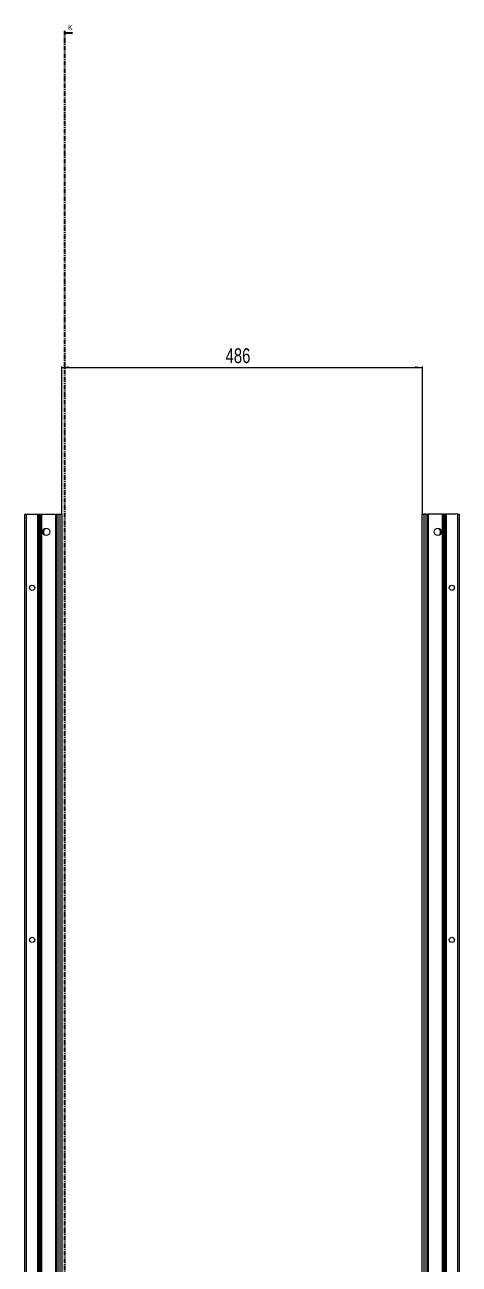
# Model space of a CAD drawing. Header units: millimetres. Extents: x -199 to 5573, y -1847 to 1507.
# Drawn here: x 2007 to 2593, y -165 to 1507 of the extents above; entities that cross this region are included whole.
import ezdxf

# ---------------------------------------------------------------- set-up
doc = ezdxf.new("R2010")
doc.units = ezdxf.units.MM
doc.linetypes.add('CENTER', pattern=[10.16, 6.35, -1.27, 1.27, -1.27])
doc.layers.add('FORMAT', color=7, linetype='Continuous')
doc.styles.add('SLDTEXTSTYLE0', font='TXT', dxfattribs={"width": 0.75})
doc.dimstyles.new('SLDDIMSTYLE0', dxfattribs={"dimtxt": 20, "dimasz": 10, "dimexe": 0, "dimexo": 0.0625, "dimgap": 5, "dimtad": 2, "dimdec": 1, "dimrnd": 1e-09, "dimzin": 12, "dimdsep": 46, "dimtxsty": 'SLDTEXTSTYLE0', "dimsah": 1, "dimcen": 0.09, "dimadec": 0, "dimazin": 3, "dimtfac": 1, "dimtofl": 0, "dimtmove": 0, "dimatfit": 3, "dimfxl": 0, "dimfrac": 2, "dimtolj": 1, "dimtzin": 12, "dimarcsym": 0})

# ---------------------------------------------------------------- blocks, each defined once
blk = doc.blocks.new('_D_4')
at = {"layer": 'FORMAT'}
for p, q in [((2057.1, 847.2), (2057.1, 1046)), ((2057.1, 1045), (2543.1, 1045)), ((2543.1, 847.2), (2543.1, 1046))]:
    blk.add_line(p, q, dxfattribs=at)
for points in [[(2057.1, 1045), (2067.1, 1043.5), (2067.1, 1046.5)], [(2543.1, 1045), (2533.1, 1046.5), (2533.1, 1043.5)]]:
    blk.add_solid(points, dxfattribs=at)
at = {"layer": 'FORMAT', "insert": (2277.9, 1070.8), "char_height": 20, "attachment_point": 1, "style": 'SLDTEXTSTYLE0'}
blk.add_mtext('486', dxfattribs=at)

msp = doc.modelspace()

# ---------------------------------------------------------------- linework, layer by layer
at = {"color": 7, "linetype": 'CENTER', "lineweight": 35}
msp.add_line((2060.78, 1499.09), (2060.78, -1103.67), dxfattribs=at)
at = {"color": 7, "linetype": 'Continuous', "lineweight": 35}
msp.add_line((2071.42, 1496.09), (2060.78, 1496.09), dxfattribs=at)
at = {"color": 7, "linetype": 'Continuous', "lineweight": 25}
for p, q in [((2007.35, -851.79), (2007.35, 847.21)), ((2007.35, 847.21), (2009.35, 847.21)), ((2009.35, 847.21), (2024.7, 847.21)), ((2024.7, 847.21), (2025.35, 847.21)), ((2025.35, 823.46), (2025.35, 847.21)), ((2025.35, 847.21), (2025.94, 847.21)), ((2025.94, 847.21), (2027.14, 847.21)), ((2027.14, 847.21), (2027.14, -851.79)), ((2027.14, 847.21), (2027.18, 847.21)), ((2027.18, 847.21), (2027.18, -851.79)), ((2027.18, 847.21), (2028.38, 847.21)), ((2028.38, 847.21), (2029.8, 847.21)), ((2029.8, 847.21), (2049.2, 847.21)), ((2049.2, 847.21), (2049.85, 847.21)), ((2049.85, -851.79), (2049.85, 847.21)), ((2049.85, 847.21), (2051.85, 847.21)), ((2051.85, 847.21), (2055.05, 847.21)), ((2055.05, 847.21), (2057.05, 847.21)), ((2057.05, 847.21), (2057.05, -851.79)), ((2543.05, -851.79), (2543.05, 847.21)), ((2543.05, 847.21), (2545.05, 847.21)), ((2548.25, 847.21), (2545.05, 847.21)), ((2548.25, 847.21), (2550.25, 847.21)), ((2550.25, 847.21), (2550.25, -851.79)), ((2550.25, 847.21), (2550.9, 847.21)), ((2570.3, 847.21), (2550.9, 847.21)), ((2570.3, 847.21), (2571.72, 847.21)), ((2572.92, 847.21), (2571.72, 847.21)), ((2572.92, -851.79), (2572.92, 847.21)), ((2572.96, 847.21), (2572.92, 847.21)), ((2572.96, -851.79), (2572.96, 847.21)), ((2574.16, 847.21), (2572.96, 847.21)), ((2574.16, 847.21), (2574.75, 847.21)), ((2574.75, 847.21), (2574.75, 823.46)), ((2574.75, 847.21), (2575.4, 847.21)), ((2590.75, 847.21), (2575.4, 847.21)), ((2590.75, 847.21), (2592.75, 847.21)), ((2592.75, 847.21), (2592.75, -851.79)), ((2025.41, 823.35), (2025.35, 823.46)), ((2025.35, 823.46), (2025.35, 821.96)), ((2025.35, 821.96), (2025.41, 822.06)), ((2025.35, 773.46), (2025.35, 821.96)), ((2025.41, 822.06), (2025.41, 823.35)), ((2035.4, 827.73), (2035.4, 828.14)), ((2564.7, 828.14), (2564.7, 827.73)), ((2574.75, 823.46), (2574.69, 823.35)), ((2574.69, 823.35), (2574.69, 822.06)), ((2574.69, 822.06), (2574.75, 821.96)), ((2574.75, 821.96), (2574.75, 823.46)), ((2574.75, 821.96), (2574.75, 773.46)), ((2025.41, 773.35), (2025.35, 773.46)), ((2025.35, 773.46), (2025.35, 771.96)), ((2025.35, 771.96), (2025.41, 772.06)), ((2025.35, 723.46), (2025.35, 771.96)), ((2025.41, 772.06), (2025.41, 773.35)), ((2574.75, 773.46), (2574.69, 773.35)), ((2574.69, 773.35), (2574.69, 772.06)), ((2574.69, 772.06), (2574.75, 771.96)), ((2574.75, 771.96), (2574.75, 773.46)), ((2574.75, 771.96), (2574.75, 723.46)), ((2025.41, 723.35), (2025.35, 723.46)), ((2025.35, 723.46), (2025.35, 721.96)), ((2025.35, 721.96), (2025.41, 722.06)), ((2025.35, 673.46), (2025.35, 721.96)), ((2025.41, 722.06), (2025.41, 723.35)), ((2574.75, 723.46), (2574.69, 723.35)), ((2574.69, 723.35), (2574.69, 722.06)), ((2574.69, 722.06), (2574.75, 721.96)), ((2574.75, 721.96), (2574.75, 723.46)), ((2574.75, 721.96), (2574.75, 673.46)), ((2025.41, 673.35), (2025.35, 673.46)), ((2025.35, 673.46), (2025.35, 671.96)), ((2025.35, 671.96), (2025.41, 672.06)), ((2025.35, 623.46), (2025.35, 671.96)), ((2025.41, 672.06), (2025.41, 673.35)), ((2574.75, 673.46), (2574.69, 673.35)), ((2574.69, 673.35), (2574.69, 672.06)), ((2574.69, 672.06), (2574.75, 671.96)), ((2574.75, 671.96), (2574.75, 673.46)), ((2574.75, 671.96), (2574.75, 623.46)), ((2025.41, 623.35), (2025.35, 623.46)), ((2025.35, 623.46), (2025.35, 621.96)), ((2025.35, 621.96), (2025.41, 622.06)), ((2025.35, 573.46), (2025.35, 621.96)), ((2025.41, 622.06), (2025.41, 623.35)), ((2574.75, 623.46), (2574.69, 623.35)), ((2574.69, 623.35), (2574.69, 622.06)), ((2574.69, 622.06), (2574.75, 621.96)), ((2574.75, 621.96), (2574.75, 623.46)), ((2574.75, 621.96), (2574.75, 573.46)), ((2025.41, 573.35), (2025.35, 573.46)), ((2025.35, 573.46), (2025.35, 571.96)), ((2025.35, 571.96), (2025.41, 572.06)), ((2025.35, 523.46), (2025.35, 571.96)), ((2025.41, 572.06), (2025.41, 573.35)), ((2574.75, 573.46), (2574.69, 573.35)), ((2574.69, 573.35), (2574.69, 572.06)), ((2574.69, 572.06), (2574.75, 571.96)), ((2574.75, 571.96), (2574.75, 573.46)), ((2574.75, 571.96), (2574.75, 523.46)), ((2025.41, 523.35), (2025.35, 523.46)), ((2025.35, 523.46), (2025.35, 521.96)), ((2025.35, 521.96), (2025.41, 522.06)), ((2025.35, 473.46), (2025.35, 521.96)), ((2025.41, 522.06), (2025.41, 523.35)), ((2574.75, 523.46), (2574.69, 523.35)), ((2574.69, 523.35), (2574.69, 522.06)), ((2574.69, 522.06), (2574.75, 521.96)), ((2574.75, 521.96), (2574.75, 523.46)), ((2574.75, 521.96), (2574.75, 473.46)), ((2025.41, 473.35), (2025.35, 473.46)), ((2025.35, 473.46), (2025.35, 471.96)), ((2025.35, 471.96), (2025.41, 472.06)), ((2025.35, 423.46), (2025.35, 471.96)), ((2025.41, 472.06), (2025.41, 473.35)), ((2574.75, 473.46), (2574.69, 473.35)), ((2574.69, 473.35), (2574.69, 472.06)), ((2574.69, 472.06), (2574.75, 471.96)), ((2574.75, 471.96), (2574.75, 473.46)), ((2574.75, 471.96), (2574.75, 423.46)), ((2025.41, 423.35), (2025.35, 423.46)), ((2025.35, 423.46), (2025.35, 421.96)), ((2025.35, 421.96), (2025.41, 422.06)), ((2025.35, 373.46), (2025.35, 421.96)), ((2025.41, 422.06), (2025.41, 423.35)), ((2574.75, 423.46), (2574.69, 423.35)), ((2574.69, 423.35), (2574.69, 422.06)), ((2574.69, 422.06), (2574.75, 421.96)), ((2574.75, 421.96), (2574.75, 423.46)), ((2574.75, 421.96), (2574.75, 373.46)), ((2025.41, 373.35), (2025.35, 373.46)), ((2025.35, 373.46), (2025.35, 371.96)), ((2025.35, 371.96), (2025.41, 372.06)), ((2025.35, 323.46), (2025.35, 371.96)), ((2025.41, 372.06), (2025.41, 373.35)), ((2574.75, 373.46), (2574.69, 373.35)), ((2574.69, 373.35), (2574.69, 372.06)), ((2574.69, 372.06), (2574.75, 371.96)), ((2574.75, 371.96), (2574.75, 373.46)), ((2574.75, 371.96), (2574.75, 323.46)), ((2025.41, 323.35), (2025.35, 323.46)), ((2025.35, 323.46), (2025.35, 321.96)), ((2025.35, 321.96), (2025.41, 322.06)), ((2025.35, 273.46), (2025.35, 321.96)), ((2025.41, 322.06), (2025.41, 323.35)), ((2574.75, 323.46), (2574.69, 323.35)), ((2574.69, 323.35), (2574.69, 322.06)), ((2574.69, 322.06), (2574.75, 321.96)), ((2574.75, 321.96), (2574.75, 323.46)), ((2574.75, 321.96), (2574.75, 273.46)), ((2025.41, 273.35), (2025.35, 273.46)), ((2025.35, 273.46), (2025.35, 271.96)), ((2025.35, 271.96), (2025.41, 272.06)), ((2025.35, 223.46), (2025.35, 271.96)), ((2025.41, 272.06), (2025.41, 273.35)), ((2574.75, 273.46), (2574.69, 273.35)), ((2574.69, 273.35), (2574.69, 272.06)), ((2574.69, 272.06), (2574.75, 271.96)), ((2574.75, 271.96), (2574.75, 273.46)), ((2574.75, 271.96), (2574.75, 223.46)), ((2025.41, 223.35), (2025.35, 223.46)), ((2025.35, 223.46), (2025.35, 221.96)), ((2025.35, 221.96), (2025.41, 222.06)), ((2025.35, 173.46), (2025.35, 221.96)), ((2025.41, 222.06), (2025.41, 223.35)), ((2574.75, 223.46), (2574.69, 223.35)), ((2574.69, 223.35), (2574.69, 222.06)), ((2574.69, 222.06), (2574.75, 221.96)), ((2574.75, 221.96), (2574.75, 223.46)), ((2574.75, 221.96), (2574.75, 173.46)), ((2025.41, 173.35), (2025.35, 173.46)), ((2025.35, 173.46), (2025.35, 171.96)), ((2025.35, 171.96), (2025.41, 172.06)), ((2025.35, 123.46), (2025.35, 171.96)), ((2025.41, 172.06), (2025.41, 173.35)), ((2574.75, 173.46), (2574.69, 173.35)), ((2574.69, 173.35), (2574.69, 172.06)), ((2574.69, 172.06), (2574.75, 171.96)), ((2574.75, 171.96), (2574.75, 173.46)), ((2574.75, 171.96), (2574.75, 123.46)), ((2025.41, 123.35), (2025.35, 123.46)), ((2025.35, 123.46), (2025.35, 121.96)), ((2025.35, 121.96), (2025.41, 122.06)), ((2025.35, 73.46), (2025.35, 121.96)), ((2025.41, 122.06), (2025.41, 123.35)), ((2574.75, 123.46), (2574.69, 123.35)), ((2574.69, 123.35), (2574.69, 122.06)), ((2574.69, 122.06), (2574.75, 121.96)), ((2574.75, 121.96), (2574.75, 123.46)), ((2574.75, 121.96), (2574.75, 73.46)), ((2025.41, 73.35), (2025.35, 73.46)), ((2025.35, 73.46), (2025.35, 71.96)), ((2025.35, 71.96), (2025.41, 72.06)), ((2025.35, 23.46), (2025.35, 71.96)), ((2025.41, 72.06), (2025.41, 73.35)), ((2574.75, 73.46), (2574.69, 73.35)), ((2574.69, 73.35), (2574.69, 72.06)), ((2574.69, 72.06), (2574.75, 71.96)), ((2574.75, 71.96), (2574.75, 73.46)), ((2574.75, 71.96), (2574.75, 23.46)), ((2025.41, 23.35), (2025.35, 23.46)), ((2025.35, 23.46), (2025.35, 21.96)), ((2025.35, 21.96), (2025.41, 22.06)), ((2025.35, -26.54), (2025.35, 21.96)), ((2025.41, 22.06), (2025.41, 23.35)), ((2574.75, 23.46), (2574.69, 23.35)), ((2574.69, 23.35), (2574.69, 22.06)), ((2574.69, 22.06), (2574.75, 21.96)), ((2574.75, 21.96), (2574.75, 23.46)), ((2574.75, 21.96), (2574.75, -26.54)), ((2025.41, -26.65), (2025.35, -26.54)), ((2025.35, -26.54), (2025.35, -28.04)), ((2025.35, -28.04), (2025.41, -27.94)), ((2025.35, -76.54), (2025.35, -28.04)), ((2025.41, -27.94), (2025.41, -26.65)), ((2574.75, -26.54), (2574.69, -26.65)), ((2574.69, -26.65), (2574.69, -27.94)), ((2574.69, -27.94), (2574.75, -28.04)), ((2574.75, -28.04), (2574.75, -26.54)), ((2574.75, -28.04), (2574.75, -76.54)), ((2025.41, -76.65), (2025.35, -76.54)), ((2025.35, -76.54), (2025.35, -78.04)), ((2025.35, -78.04), (2025.41, -77.94)), ((2025.35, -126.54), (2025.35, -78.04)), ((2025.41, -77.94), (2025.41, -76.65)), ((2574.75, -76.54), (2574.69, -76.65)), ((2574.69, -76.65), (2574.69, -77.94)), ((2574.69, -77.94), (2574.75, -78.04)), ((2574.75, -78.04), (2574.75, -76.54)), ((2574.75, -78.04), (2574.75, -126.54)), ((2025.41, -126.65), (2025.35, -126.54)), ((2025.35, -126.54), (2025.35, -128.04)), ((2025.35, -128.04), (2025.41, -127.94)), ((2025.35, -176.54), (2025.35, -128.04)), ((2025.41, -127.94), (2025.41, -126.65)), ((2574.75, -126.54), (2574.69, -126.65)), ((2574.69, -126.65), (2574.69, -127.94)), ((2574.69, -127.94), (2574.75, -128.04)), ((2574.75, -128.04), (2574.75, -126.54)), ((2574.75, -128.04), (2574.75, -176.54))]:
    msp.add_line(p, q, dxfattribs=at)
at = {"color": 8, "linetype": 'Continuous', "lineweight": 18}
for p, q in [((2009.35, 847.21), (2009.35, -851.79)), ((2024.7, -851.79), (2024.7, 847.21)), ((2025.94, 847.21), (2025.94, -851.79)), ((2028.38, -851.79), (2028.38, 847.21)), ((2029.8, 847.21), (2029.8, -851.79)), ((2049.2, -851.79), (2049.2, 847.21)), ((2051.85, 847.21), (2051.85, -851.79)), ((2055.05, -851.79), (2055.05, 847.21)), ((2545.05, 847.21), (2545.05, -851.79)), ((2548.25, -851.79), (2548.25, 847.21)), ((2550.9, 847.21), (2550.9, -851.79)), ((2570.3, -851.79), (2570.3, 847.21)), ((2571.72, 847.21), (2571.72, -851.79)), ((2574.16, -851.79), (2574.16, 847.21)), ((2575.4, 847.21), (2575.4, -851.79)), ((2590.75, -851.79), (2590.75, 847.21))]:
    msp.add_line(p, q, dxfattribs=at)
at = {"color": 7, "linetype": 'Continuous', "lineweight": 25}
for centre, radius in [((2036.2, 823.21), 5), ((2563.9, 823.21), 5), ((2017.25, 747.71), 3.5), ((2582.85, 747.71), 3.5), ((2017.25, 272.71), 3.5), ((2582.85, 272.71), 3.5)]:
    msp.add_circle(centre, radius, dxfattribs=at)
for centre, radius, start, end in [((2037.7, 822.71), 5.25, 119.14074, 233.81086), ((2034.9, 827.73), 0.5, 299.14074, 0), ((2565.2, 827.73), 0.5, 180, 240.85926), ((2562.4, 822.71), 5.25, 306.18937, 60.85926)]:
    msp.add_arc(centre, radius, start, end, dxfattribs=at)
at = {"color": 7, "linetype": 'Continuous', "lineweight": 35}
msp.add_solid([(2060.78, 1496.09), (2067.78, 1494.97), (2067.78, 1497.21)], dxfattribs=at)

# ---------------------------------------------------------------- texts
at = {"color": 7, "linetype": 'Continuous', "insert": (2065.9, 1507.19), "char_height": 7, "attachment_point": 1, "style": 'SLDTEXTSTYLE0'}
msp.add_mtext('K', dxfattribs=at)

# ---------------------------------------------------------------- dimensions: what is measured, and where the dimension line sits
at = {"layer": 'FORMAT'}
dim = msp.add_linear_dim(base=(2543.05, 1045), p1=(2057.05, 847.21), p2=(2543.05, 847.21), angle=0, dimstyle='SLDDIMSTYLE0', dxfattribs=at)
dim.commit()
dim.dimension.update_dxf_attribs({"geometry": '_D_4', "text_midpoint": (2300.05, 1045), "dimtype": 160})

doc.saveas('drawing.dxf')
